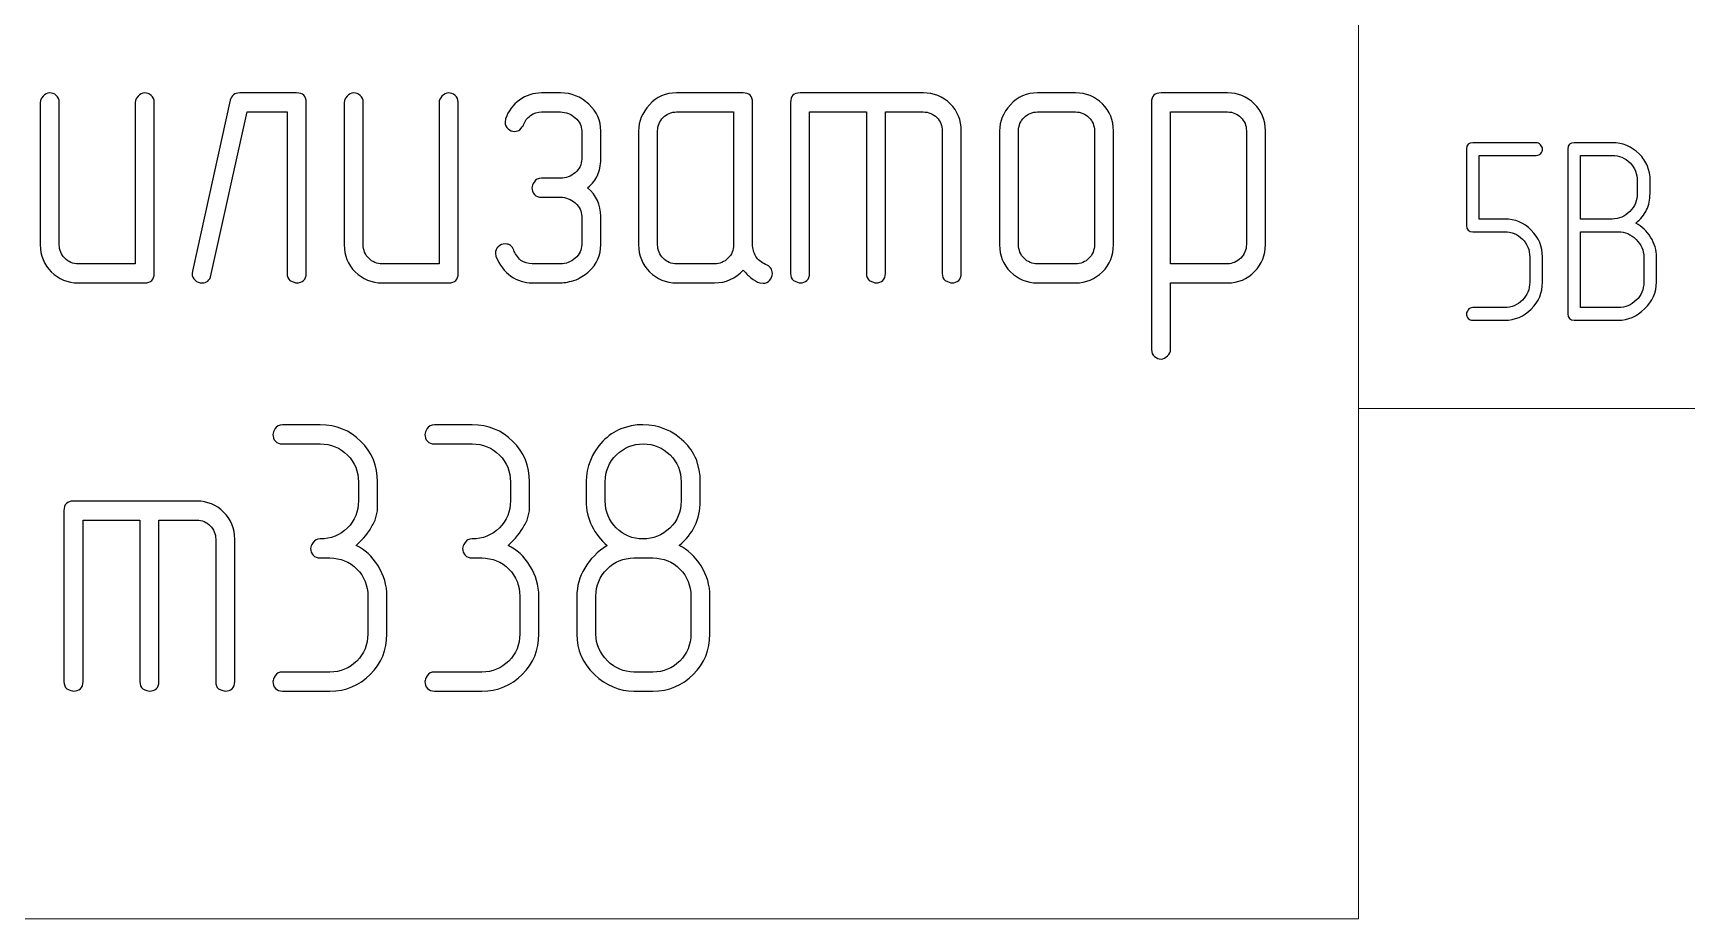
# Model space of a CAD drawing. Header units: millimetres. Extents: x -200 to 200, y -144 to 143.
# Drawn here: x -78.21 to -42.22, y -34.12 to -14.85 of the extents above; entities that cross this region are included whole.
import ezdxf

# ---------------------------------------------------------------- set-up
doc = ezdxf.new("R2010")
doc.units = ezdxf.units.MM
doc.header["$MEASUREMENT"] = 0
doc.layers.add('BLACK', color=7, linetype='Continuous')

msp = doc.modelspace()

# ---------------------------------------------------------------- linework, layer by layer
at = {"layer": 'BLACK', "color": 250, "lineweight": 20}
msp.add_lwpolyline([(-94.5513, -34.1185), (-49.3643, -34.1185), (-49.3643, -11.9203), (-94.5513, -11.9203), (-94.5513, -34.1185)], close=True, dxfattribs=at)
msp.add_open_spline([(-39.771, 92.8986), (-39.771, 92.8986), (-109.3226, 92.8986), (-109.3226, 92.8986), (-109.3226, 92.8986), (-109.3226, -92.0979), (-109.3226, -92.0979), (-109.3226, -92.0979), (-40.0365, -92.0979), (-40.0365, -92.0979)], degree=3, knots=[0, 0, 0, 0, 0.3333333, 0.3333333, 0.3333333, 0.6666667, 0.6666667, 0.6666667, 1, 1, 1, 1], dxfattribs=at)
at = {"layer": 'BLACK', "color": 250}
for points, knots in [([(-75.5775, -20.0773), (-75.5775, -20.2142), (-75.6466, -20.2833), (-75.7849, -20.2833), (-75.7849, -20.2833), (-77.2313, -20.2833), (-77.2313, -20.2833), (-77.4627, -20.2833), (-77.6589, -20.2029), (-77.8183, -20.0434), (-77.9778, -19.884), (-78.0582, -19.6878), (-78.0582, -19.4564), (-78.0582, -19.4564), (-78.0582, -16.3576), (-78.0582, -16.3576), (-78.0582, -16.3138), (-78.0371, -16.2687), (-77.9961, -16.2221), (-77.9538, -16.1755), (-77.9058, -16.1516), (-77.8508, -16.1516), (-77.8014, -16.1516), (-77.7534, -16.1699), (-77.7097, -16.2052), (-77.6659, -16.2405), (-77.6434, -16.2927), (-77.6434, -16.3576), (-77.6434, -16.3576), (-77.6434, -19.455), (-77.6434, -19.455), (-77.6434, -19.5707), (-77.6039, -19.6695), (-77.5234, -19.7485), (-77.4444, -19.8289), (-77.3456, -19.8684), (-77.2299, -19.8684), (-77.2299, -19.8684), (-75.9924, -19.8684), (-75.9924, -19.8684), (-75.9924, -19.8684), (-75.9924, -16.3576), (-75.9924, -16.3576), (-75.9924, -16.3138), (-75.9712, -16.2687), (-75.9303, -16.2221), (-75.8879, -16.1755), (-75.84, -16.1516), (-75.7849, -16.1516), (-75.7355, -16.1516), (-75.6876, -16.1699), (-75.6438, -16.2052), (-75.6001, -16.2405), (-75.5775, -16.2927), (-75.5775, -16.3576), (-75.5775, -16.3576), (-75.5775, -20.0773), (-75.5775, -20.0773)], [0, 0, 0, 0, 0.0526316, 0.0526316, 0.0526316, 0.1052632, 0.1052632, 0.1052632, 0.1578947, 0.1578947, 0.1578947, 0.2105263, 0.2105263, 0.2105263, 0.2631579, 0.2631579, 0.2631579, 0.3157895, 0.3157895, 0.3157895, 0.3684211, 0.3684211, 0.3684211, 0.4210526, 0.4210526, 0.4210526, 0.4736842, 0.4736842, 0.4736842, 0.5263158, 0.5263158, 0.5263158, 0.5789474, 0.5789474, 0.5789474, 0.6315789, 0.6315789, 0.6315789, 0.6842105, 0.6842105, 0.6842105, 0.7368421, 0.7368421, 0.7368421, 0.7894737, 0.7894737, 0.7894737, 0.8421053, 0.8421053, 0.8421053, 0.8947368, 0.8947368, 0.8947368, 0.9473684, 0.9473684, 0.9473684, 1, 1, 1, 1]), ([(-72.2698, -20.0773), (-72.2698, -20.1422), (-72.2895, -20.1958), (-72.3276, -20.2339), (-72.3672, -20.2664), (-72.4165, -20.2833), (-72.4772, -20.2833), (-72.5026, -20.2833), (-72.5506, -20.2664), (-72.6226, -20.2339), (-72.6635, -20.2), (-72.6847, -20.1478), (-72.6847, -20.0773), (-72.6847, -20.0773), (-72.6847, -16.5664), (-72.6847, -16.5664), (-72.6847, -16.5664), (-73.5525, -16.5664), (-73.5525, -16.5664), (-73.5525, -16.5664), (-74.3427, -20.1224), (-74.3427, -20.1224), (-74.3681, -20.2297), (-74.4316, -20.2833), (-74.5375, -20.2833), (-74.5953, -20.2833), (-74.6447, -20.265), (-74.6884, -20.2269), (-74.7308, -20.1902), (-74.7519, -20.1408), (-74.7519, -20.0815), (-74.7519, -20.0815), (-74.7477, -20.0307), (-74.7477, -20.0307), (-74.7477, -20.0307), (-73.9208, -16.3124), (-73.9208, -16.3124), (-73.8954, -16.2052), (-73.8277, -16.1516), (-73.7176, -16.1516), (-73.7176, -16.1516), (-72.4772, -16.1516), (-72.4772, -16.1516), (-72.3389, -16.1516), (-72.2698, -16.2207), (-72.2698, -16.3576), (-72.2698, -16.3576), (-72.2698, -20.0773), (-72.2698, -20.0773)], [0, 0, 0, 0, 0.0625, 0.0625, 0.0625, 0.125, 0.125, 0.125, 0.1875, 0.1875, 0.1875, 0.25, 0.25, 0.25, 0.3125, 0.3125, 0.3125, 0.375, 0.375, 0.375, 0.4375, 0.4375, 0.4375, 0.5, 0.5, 0.5, 0.5625, 0.5625, 0.5625, 0.625, 0.625, 0.625, 0.6875, 0.6875, 0.6875, 0.75, 0.75, 0.75, 0.8125, 0.8125, 0.8125, 0.875, 0.875, 0.875, 0.9375, 0.9375, 0.9375, 1, 1, 1, 1]), ([(-68.9621, -20.0773), (-68.9621, -20.2142), (-69.0312, -20.2833), (-69.1695, -20.2833), (-69.1695, -20.2833), (-70.6159, -20.2833), (-70.6159, -20.2833), (-70.8473, -20.2833), (-71.0435, -20.2029), (-71.2029, -20.0434), (-71.3624, -19.884), (-71.4428, -19.6878), (-71.4428, -19.4564), (-71.4428, -19.4564), (-71.4428, -16.3576), (-71.4428, -16.3576), (-71.4428, -16.3138), (-71.4217, -16.2687), (-71.3807, -16.2221), (-71.3384, -16.1755), (-71.2904, -16.1516), (-71.2354, -16.1516), (-71.186, -16.1516), (-71.138, -16.1699), (-71.0943, -16.2052), (-71.0505, -16.2405), (-71.028, -16.2927), (-71.028, -16.3576), (-71.028, -16.3576), (-71.028, -19.455), (-71.028, -19.455), (-71.028, -19.5707), (-70.9885, -19.6695), (-70.908, -19.7485), (-70.829, -19.8289), (-70.7302, -19.8684), (-70.6145, -19.8684), (-70.6145, -19.8684), (-69.377, -19.8684), (-69.377, -19.8684), (-69.377, -19.8684), (-69.377, -16.3576), (-69.377, -16.3576), (-69.377, -16.3138), (-69.3558, -16.2687), (-69.3149, -16.2221), (-69.2725, -16.1755), (-69.2246, -16.1516), (-69.1695, -16.1516), (-69.1201, -16.1516), (-69.0722, -16.1699), (-69.0284, -16.2052), (-68.9847, -16.2405), (-68.9621, -16.2927), (-68.9621, -16.3576), (-68.9621, -16.3576), (-68.9621, -20.0773), (-68.9621, -20.0773)], [0, 0, 0, 0, 0.0526316, 0.0526316, 0.0526316, 0.1052632, 0.1052632, 0.1052632, 0.1578947, 0.1578947, 0.1578947, 0.2105263, 0.2105263, 0.2105263, 0.2631579, 0.2631579, 0.2631579, 0.3157895, 0.3157895, 0.3157895, 0.3684211, 0.3684211, 0.3684211, 0.4210526, 0.4210526, 0.4210526, 0.4736842, 0.4736842, 0.4736842, 0.5263158, 0.5263158, 0.5263158, 0.5789474, 0.5789474, 0.5789474, 0.6315789, 0.6315789, 0.6315789, 0.6842105, 0.6842105, 0.6842105, 0.7368421, 0.7368421, 0.7368421, 0.7894737, 0.7894737, 0.7894737, 0.8421053, 0.8421053, 0.8421053, 0.8947368, 0.8947368, 0.8947368, 0.9473684, 0.9473684, 0.9473684, 1, 1, 1, 1]), ([(-66.1455, -18.2132), (-65.9535, -18.3783), (-65.8576, -18.5857), (-65.8576, -18.8341), (-65.8576, -18.8341), (-65.8576, -19.455), (-65.8576, -19.455), (-65.8576, -19.6793), (-65.9451, -19.8741), (-66.1186, -20.0392), (-66.1793, -20.0942), (-66.271, -20.1535), (-66.3966, -20.217), (-66.5279, -20.2607), (-66.6408, -20.2833), (-66.7311, -20.2833), (-66.7311, -20.2833), (-67.3534, -20.2833), (-67.3534, -20.2833), (-67.5185, -20.2833), (-67.6723, -20.2339), (-67.812, -20.1365), (-67.9531, -20.0378), (-68.0618, -19.8967), (-68.1394, -19.7104), (-68.1394, -19.7104), (-68.1521, -19.6356), (-68.1521, -19.6356), (-68.1521, -19.5862), (-68.1309, -19.5411), (-68.09, -19.4987), (-68.0491, -19.4578), (-67.9968, -19.4366), (-67.9362, -19.4366), (-67.8459, -19.4366), (-67.7838, -19.4818), (-67.7499, -19.5735), (-67.7259, -19.6427), (-67.6751, -19.716), (-67.5975, -19.7936), (-67.5255, -19.843), (-67.4437, -19.8684), (-67.3534, -19.8684), (-67.3534, -19.8684), (-66.7325, -19.8684), (-66.7325, -19.8684), (-66.6154, -19.8684), (-66.5095, -19.8289), (-66.4136, -19.7485), (-66.319, -19.6624), (-66.2725, -19.565), (-66.2725, -19.455), (-66.2725, -19.455), (-66.2725, -18.8341), (-66.2725, -18.8341), (-66.2725, -18.7268), (-66.319, -18.6309), (-66.4136, -18.5462), (-66.5081, -18.463), (-66.6139, -18.4206), (-66.7339, -18.4206), (-66.7339, -18.4206), (-67.1488, -18.4206), (-67.1488, -18.4206), (-67.2123, -18.4206), (-67.2631, -18.4009), (-67.3026, -18.3628), (-67.3379, -18.3176), (-67.3562, -18.2682), (-67.3562, -18.2132), (-67.3562, -18.1821), (-67.3393, -18.1412), (-67.304, -18.0862), (-67.2701, -18.0326), (-67.2179, -18.0058), (-67.1488, -18.0058), (-67.1488, -18.0058), (-66.7339, -18.0058), (-66.7339, -18.0058), (-66.6168, -18.0058), (-66.5109, -17.9662), (-66.4136, -17.8872), (-66.319, -17.8011), (-66.2725, -17.7038), (-66.2725, -17.5951), (-66.2725, -17.5951), (-66.2725, -16.9771), (-66.2725, -16.9771), (-66.2725, -16.8712), (-66.319, -16.7753), (-66.4136, -16.692), (-66.5067, -16.6088), (-66.6139, -16.5664), (-66.7325, -16.5664), (-66.7325, -16.5664), (-67.1459, -16.5664), (-67.1459, -16.5664), (-67.2292, -16.5664), (-67.3082, -16.5918), (-67.3844, -16.6426), (-67.4606, -16.6934), (-67.5114, -16.7612), (-67.5396, -16.8486), (-67.5481, -16.8684), (-67.5735, -16.9037), (-67.6187, -16.9559), (-67.6187, -16.9559), (-67.6427, -16.9686), (-67.6427, -16.9686), (-67.6427, -16.9686), (-67.7301, -16.9883), (-67.7301, -16.9883), (-67.7852, -16.9883), (-67.8346, -16.97), (-67.8769, -16.9333), (-67.9192, -16.8952), (-67.9418, -16.8486), (-67.9418, -16.7908), (-67.9418, -16.7908), (-67.9291, -16.716), (-67.9291, -16.716), (-67.8713, -16.5453), (-67.7711, -16.4098), (-67.6285, -16.3068), (-67.486, -16.2038), (-67.3252, -16.1516), (-67.1459, -16.1516), (-67.1459, -16.1516), (-66.7311, -16.1516), (-66.7311, -16.1516), (-66.4996, -16.1516), (-66.2964, -16.2334), (-66.1201, -16.3971), (-65.9451, -16.5608), (-65.8576, -16.7541), (-65.8576, -16.9756), (-65.8576, -16.9756), (-65.8576, -17.5951), (-65.8576, -17.5951), (-65.8576, -17.732), (-65.8816, -17.8491), (-65.9296, -17.9451), (-65.9634, -18.0354), (-66.0354, -18.1257), (-66.1455, -18.2132)], [0, 0, 0, 0, 0.0208333, 0.0208333, 0.0208333, 0.0416667, 0.0416667, 0.0416667, 0.0625, 0.0625, 0.0625, 0.0833333, 0.0833333, 0.0833333, 0.1041667, 0.1041667, 0.1041667, 0.125, 0.125, 0.125, 0.1458333, 0.1458333, 0.1458333, 0.1666667, 0.1666667, 0.1666667, 0.1875, 0.1875, 0.1875, 0.2083333, 0.2083333, 0.2083333, 0.2291667, 0.2291667, 0.2291667, 0.25, 0.25, 0.25, 0.2708333, 0.2708333, 0.2708333, 0.2916667, 0.2916667, 0.2916667, 0.3125, 0.3125, 0.3125, 0.3333333, 0.3333333, 0.3333333, 0.3541667, 0.3541667, 0.3541667, 0.375, 0.375, 0.375, 0.3958333, 0.3958333, 0.3958333, 0.4166667, 0.4166667, 0.4166667, 0.4375, 0.4375, 0.4375, 0.4583333, 0.4583333, 0.4583333, 0.4791667, 0.4791667, 0.4791667, 0.5, 0.5, 0.5, 0.5208333, 0.5208333, 0.5208333, 0.5416667, 0.5416667, 0.5416667, 0.5625, 0.5625, 0.5625, 0.5833333, 0.5833333, 0.5833333, 0.6041667, 0.6041667, 0.6041667, 0.625, 0.625, 0.625, 0.6458333, 0.6458333, 0.6458333, 0.6666667, 0.6666667, 0.6666667, 0.6875, 0.6875, 0.6875, 0.7083333, 0.7083333, 0.7083333, 0.7291667, 0.7291667, 0.7291667, 0.75, 0.75, 0.75, 0.7708333, 0.7708333, 0.7708333, 0.7916667, 0.7916667, 0.7916667, 0.8125, 0.8125, 0.8125, 0.8333333, 0.8333333, 0.8333333, 0.8541667, 0.8541667, 0.8541667, 0.875, 0.875, 0.875, 0.8958333, 0.8958333, 0.8958333, 0.9166667, 0.9166667, 0.9166667, 0.9375, 0.9375, 0.9375, 0.9583333, 0.9583333, 0.9583333, 0.9791667, 0.9791667, 0.9791667, 1, 1, 1, 1]), ([(-62.2734, -19.8825), (-62.1746, -19.9164), (-62.1238, -19.9813), (-62.1238, -20.0773), (-62.1238, -20.138), (-62.1436, -20.1888), (-62.1831, -20.2297), (-62.2155, -20.2706), (-62.2621, -20.2918), (-62.3228, -20.2918), (-62.3228, -20.2918), (-62.3976, -20.2833), (-62.3976, -20.2833), (-62.4582, -20.2664), (-62.5246, -20.2283), (-62.5965, -20.1662), (-62.6205, -20.1521), (-62.6755, -20.0984), (-62.7616, -20.0039), (-62.9239, -20.1902), (-63.1313, -20.2833), (-63.3811, -20.2833), (-63.3811, -20.2833), (-64.208, -20.2833), (-64.208, -20.2833), (-64.4394, -20.2833), (-64.6356, -20.2029), (-64.795, -20.0434), (-64.9545, -19.884), (-65.0349, -19.6878), (-65.0349, -19.4564), (-65.0349, -19.4564), (-65.0349, -16.9785), (-65.0349, -16.9785), (-65.0349, -16.771), (-64.9559, -16.5819), (-64.7993, -16.4098), (-64.6426, -16.2376), (-64.4451, -16.1516), (-64.208, -16.1516), (-64.208, -16.1516), (-62.7616, -16.1516), (-62.7616, -16.1516), (-62.6233, -16.1516), (-62.5542, -16.2207), (-62.5542, -16.3576), (-62.5542, -16.3576), (-62.5542, -19.4536), (-62.5542, -19.4536), (-62.5542, -19.5368), (-62.5288, -19.6229), (-62.4794, -19.7132), (-62.4385, -19.7767), (-62.3693, -19.8332), (-62.2734, -19.8825)], [0, 0, 0, 0, 0.0555556, 0.0555556, 0.0555556, 0.1111111, 0.1111111, 0.1111111, 0.1666667, 0.1666667, 0.1666667, 0.2222222, 0.2222222, 0.2222222, 0.2777778, 0.2777778, 0.2777778, 0.3333333, 0.3333333, 0.3333333, 0.3888889, 0.3888889, 0.3888889, 0.4444444, 0.4444444, 0.4444444, 0.5, 0.5, 0.5, 0.5555556, 0.5555556, 0.5555556, 0.6111111, 0.6111111, 0.6111111, 0.6666667, 0.6666667, 0.6666667, 0.7222222, 0.7222222, 0.7222222, 0.7777778, 0.7777778, 0.7777778, 0.8333333, 0.8333333, 0.8333333, 0.8888889, 0.8888889, 0.8888889, 0.9444444, 0.9444444, 0.9444444, 1, 1, 1, 1]), ([(-60.0762, -16.5664), (-60.0762, -16.5664), (-61.3124, -16.5664), (-61.3124, -16.5664), (-61.3124, -16.5664), (-61.3124, -20.0773), (-61.3124, -20.0773), (-61.3124, -20.1422), (-61.3321, -20.1958), (-61.3702, -20.2339), (-61.4097, -20.2664), (-61.4591, -20.2833), (-61.5198, -20.2833), (-61.5452, -20.2833), (-61.5932, -20.2664), (-61.6651, -20.2339), (-61.7061, -20.2), (-61.7272, -20.1478), (-61.7272, -20.0773), (-61.7272, -20.0773), (-61.7272, -16.3576), (-61.7272, -16.3576), (-61.7272, -16.2207), (-61.6581, -16.1516), (-61.5212, -16.1516), (-61.5212, -16.1516), (-58.8359, -16.1516), (-58.8359, -16.1516), (-58.6073, -16.1516), (-58.4125, -16.2306), (-58.2517, -16.3886), (-58.0908, -16.5481), (-58.0104, -16.7442), (-58.0104, -16.9785), (-58.0104, -16.9785), (-58.0104, -20.0773), (-58.0104, -20.0773), (-58.0104, -20.1422), (-58.0301, -20.1958), (-58.0682, -20.2339), (-58.1077, -20.2664), (-58.1571, -20.2833), (-58.2178, -20.2833), (-58.2432, -20.2833), (-58.2912, -20.2664), (-58.3631, -20.2339), (-58.4041, -20.2), (-58.4252, -20.1478), (-58.4252, -20.0773), (-58.4252, -20.0773), (-58.4252, -16.9799), (-58.4252, -16.9799), (-58.4252, -16.8642), (-58.4647, -16.7654), (-58.5452, -16.6864), (-58.6242, -16.6059), (-58.7216, -16.5664), (-58.8373, -16.5664), (-58.8373, -16.5664), (-59.6614, -16.5664), (-59.6614, -16.5664), (-59.6614, -16.5664), (-59.6614, -20.0773), (-59.6614, -20.0773), (-59.6614, -20.1422), (-59.6811, -20.1958), (-59.7192, -20.2339), (-59.7587, -20.2664), (-59.8081, -20.2833), (-59.8688, -20.2833), (-59.8942, -20.2833), (-59.9422, -20.2664), (-60.0141, -20.2339), (-60.0551, -20.2), (-60.0762, -20.1478), (-60.0762, -20.0773), (-60.0762, -20.0773), (-60.0762, -16.5664), (-60.0762, -16.5664)], [0, 0, 0, 0, 0.0384615, 0.0384615, 0.0384615, 0.0769231, 0.0769231, 0.0769231, 0.1153846, 0.1153846, 0.1153846, 0.1538462, 0.1538462, 0.1538462, 0.1923077, 0.1923077, 0.1923077, 0.2307692, 0.2307692, 0.2307692, 0.2692308, 0.2692308, 0.2692308, 0.3076923, 0.3076923, 0.3076923, 0.3461538, 0.3461538, 0.3461538, 0.3846154, 0.3846154, 0.3846154, 0.4230769, 0.4230769, 0.4230769, 0.4615385, 0.4615385, 0.4615385, 0.5, 0.5, 0.5, 0.5384615, 0.5384615, 0.5384615, 0.5769231, 0.5769231, 0.5769231, 0.6153846, 0.6153846, 0.6153846, 0.6538462, 0.6538462, 0.6538462, 0.6923077, 0.6923077, 0.6923077, 0.7307692, 0.7307692, 0.7307692, 0.7692308, 0.7692308, 0.7692308, 0.8076923, 0.8076923, 0.8076923, 0.8461538, 0.8461538, 0.8461538, 0.8846154, 0.8846154, 0.8846154, 0.9230769, 0.9230769, 0.9230769, 0.9615385, 0.9615385, 0.9615385, 1, 1, 1, 1]), ([(-54.6985, -19.4564), (-54.6985, -19.6878), (-54.7789, -19.884), (-54.9384, -20.0434), (-55.0978, -20.2029), (-55.294, -20.2833), (-55.5254, -20.2833), (-55.5254, -20.2833), (-56.3523, -20.2833), (-56.3523, -20.2833), (-56.5837, -20.2833), (-56.7799, -20.2029), (-56.9393, -20.0434), (-57.0988, -19.884), (-57.1792, -19.6878), (-57.1792, -19.4564), (-57.1792, -19.4564), (-57.1792, -16.9785), (-57.1792, -16.9785), (-57.1792, -16.771), (-57.1002, -16.5819), (-56.9436, -16.4098), (-56.7869, -16.2376), (-56.5894, -16.1516), (-56.3523, -16.1516), (-56.3523, -16.1516), (-55.5254, -16.1516), (-55.5254, -16.1516), (-55.2968, -16.1516), (-55.1021, -16.2306), (-54.9398, -16.3886), (-54.7789, -16.5481), (-54.6985, -16.7442), (-54.6985, -16.9785), (-54.6985, -16.9785), (-54.6985, -19.4564), (-54.6985, -19.4564)], [0, 0, 0, 0, 0.0833333, 0.0833333, 0.0833333, 0.1666667, 0.1666667, 0.1666667, 0.25, 0.25, 0.25, 0.3333333, 0.3333333, 0.3333333, 0.4166667, 0.4166667, 0.4166667, 0.5, 0.5, 0.5, 0.5833333, 0.5833333, 0.5833333, 0.6666667, 0.6666667, 0.6666667, 0.75, 0.75, 0.75, 0.8333333, 0.8333333, 0.8333333, 0.9166667, 0.9166667, 0.9166667, 1, 1, 1, 1]), ([(-53.4567, -20.2833), (-53.4567, -20.2833), (-53.4567, -21.7325), (-53.4567, -21.7325), (-53.4567, -21.7833), (-53.4792, -21.8299), (-53.523, -21.8736), (-53.5667, -21.9188), (-53.6147, -21.94), (-53.6641, -21.9414), (-53.7135, -21.94), (-53.7615, -21.923), (-53.8052, -21.8863), (-53.849, -21.8511), (-53.8715, -21.8003), (-53.8715, -21.7339), (-53.8715, -21.7339), (-53.8715, -16.359), (-53.8715, -16.359), (-53.8715, -16.2207), (-53.8024, -16.1516), (-53.6641, -16.1516), (-53.6641, -16.1516), (-52.2135, -16.1516), (-52.2135, -16.1516), (-51.9905, -16.1516), (-51.7972, -16.2306), (-51.6349, -16.3886), (-51.4726, -16.5467), (-51.3908, -16.7414), (-51.3908, -16.9728), (-51.3908, -16.9728), (-51.3908, -19.4536), (-51.3908, -19.4536), (-51.3908, -19.6822), (-51.4698, -19.8769), (-51.6279, -20.0392), (-51.7873, -20.2015), (-51.982, -20.2833), (-52.2135, -20.2833), (-52.2135, -20.2833), (-53.4567, -20.2833), (-53.4567, -20.2833)], [0, 0, 0, 0, 0.0714286, 0.0714286, 0.0714286, 0.1428571, 0.1428571, 0.1428571, 0.2142857, 0.2142857, 0.2142857, 0.2857143, 0.2857143, 0.2857143, 0.3571429, 0.3571429, 0.3571429, 0.4285714, 0.4285714, 0.4285714, 0.5, 0.5, 0.5, 0.5714286, 0.5714286, 0.5714286, 0.6428571, 0.6428571, 0.6428571, 0.7142857, 0.7142857, 0.7142857, 0.7857143, 0.7857143, 0.7857143, 0.8571429, 0.8571429, 0.8571429, 0.9285714, 0.9285714, 0.9285714, 1, 1, 1, 1]), ([(-62.9691, -19.455), (-62.9691, -19.455), (-62.9691, -16.5664), (-62.9691, -16.5664), (-62.9691, -16.5664), (-64.2066, -16.5664), (-64.2066, -16.5664), (-64.3223, -16.5664), (-64.4211, -16.6059), (-64.5001, -16.6864), (-64.5806, -16.7654), (-64.6201, -16.8642), (-64.6201, -16.9785), (-64.6201, -16.9785), (-64.6201, -19.455), (-64.6201, -19.455), (-64.6201, -19.5707), (-64.5806, -19.6695), (-64.5001, -19.7485), (-64.4211, -19.8289), (-64.3223, -19.8684), (-64.2066, -19.8684), (-64.2066, -19.8684), (-63.3811, -19.8684), (-63.3811, -19.8684), (-63.2668, -19.8684), (-63.168, -19.8289), (-63.089, -19.7485), (-63.0086, -19.6695), (-62.9691, -19.5707), (-62.9691, -19.455)], [0, 0, 0, 0, 0.1, 0.1, 0.1, 0.2, 0.2, 0.2, 0.3, 0.3, 0.3, 0.4, 0.4, 0.4, 0.5, 0.5, 0.5, 0.6, 0.6, 0.6, 0.7, 0.7, 0.7, 0.8, 0.8, 0.8, 0.9, 0.9, 0.9, 1, 1, 1, 1]), ([(-55.1134, -19.455), (-55.1134, -19.455), (-55.1134, -16.9785), (-55.1134, -16.9785), (-55.1134, -16.8642), (-55.1529, -16.7654), (-55.2333, -16.6864), (-55.3123, -16.6059), (-55.4111, -16.5664), (-55.5254, -16.5664), (-55.5254, -16.5664), (-56.3509, -16.5664), (-56.3509, -16.5664), (-56.4666, -16.5664), (-56.5654, -16.6059), (-56.6444, -16.6864), (-56.7249, -16.7654), (-56.7644, -16.8642), (-56.7644, -16.9785), (-56.7644, -16.9785), (-56.7644, -19.455), (-56.7644, -19.455), (-56.7644, -19.5707), (-56.7249, -19.6695), (-56.6444, -19.7485), (-56.5654, -19.8289), (-56.4666, -19.8684), (-56.3509, -19.8684), (-56.3509, -19.8684), (-55.5254, -19.8684), (-55.5254, -19.8684), (-55.4111, -19.8684), (-55.3123, -19.8289), (-55.2333, -19.7485), (-55.1529, -19.6695), (-55.1134, -19.5707), (-55.1134, -19.455)], [0, 0, 0, 0, 0.0833333, 0.0833333, 0.0833333, 0.1666667, 0.1666667, 0.1666667, 0.25, 0.25, 0.25, 0.3333333, 0.3333333, 0.3333333, 0.4166667, 0.4166667, 0.4166667, 0.5, 0.5, 0.5, 0.5833333, 0.5833333, 0.5833333, 0.6666667, 0.6666667, 0.6666667, 0.75, 0.75, 0.75, 0.8333333, 0.8333333, 0.8333333, 0.9166667, 0.9166667, 0.9166667, 1, 1, 1, 1]), ([(-53.4567, -19.8684), (-53.4567, -19.8684), (-52.2149, -19.8684), (-52.2149, -19.8684), (-52.1076, -19.8684), (-52.0117, -19.8275), (-51.9298, -19.7443), (-51.8466, -19.6624), (-51.8057, -19.565), (-51.8057, -19.4522), (-51.8057, -19.4522), (-51.8057, -16.9742), (-51.8057, -16.9742), (-51.8057, -16.8613), (-51.8452, -16.7654), (-51.9256, -16.6864), (-52.0046, -16.6059), (-52.102, -16.5664), (-52.2149, -16.5664), (-52.2149, -16.5664), (-53.4567, -16.5664), (-53.4567, -16.5664), (-53.4567, -16.5664), (-53.4567, -19.8684), (-53.4567, -19.8684)], [0, 0, 0, 0, 0.125, 0.125, 0.125, 0.25, 0.25, 0.25, 0.375, 0.375, 0.375, 0.5, 0.5, 0.5, 0.625, 0.625, 0.625, 0.75, 0.75, 0.75, 0.875, 0.875, 0.875, 1, 1, 1, 1]), ([(-45.3613, -20.2693), (-45.3613, -20.496), (-45.4422, -20.6898), (-45.604, -20.8526), (-45.7658, -21.0153), (-45.9596, -21.0962), (-46.1854, -21.0962), (-46.1854, -21.0962), (-46.8768, -21.0962), (-46.8768, -21.0962), (-46.9192, -21.0962), (-46.954, -21.083), (-46.9794, -21.0576), (-47.0029, -21.0275), (-47.0151, -20.9946), (-47.0151, -20.9579), (-47.0151, -20.9372), (-47.0038, -20.9099), (-46.9803, -20.8732), (-46.9577, -20.8375), (-46.9229, -20.8196), (-46.8778, -20.8196), (-46.8778, -20.8196), (-46.1863, -20.8196), (-46.1863, -20.8196), (-46.0339, -20.8196), (-45.9041, -20.766), (-45.7978, -20.6597), (-45.6915, -20.5534), (-45.6379, -20.4236), (-45.6379, -20.2693), (-45.6379, -20.2693), (-45.6379, -19.719), (-45.6379, -19.719), (-45.6379, -19.5666), (-45.6915, -19.4377), (-45.7978, -19.3314), (-45.9041, -19.2251), (-46.0339, -19.1715), (-46.1863, -19.1715), (-46.1863, -19.1715), (-46.8778, -19.1715), (-46.8778, -19.1715), (-46.969, -19.1715), (-47.0151, -19.1254), (-47.0151, -19.0332), (-47.0151, -19.0332), (-47.0151, -17.3737), (-47.0151, -17.3737), (-47.0151, -17.2815), (-46.969, -17.2354), (-46.8768, -17.2354), (-46.8768, -17.2354), (-45.4996, -17.2354), (-45.4996, -17.2354), (-45.4657, -17.2354), (-45.4347, -17.2505), (-45.4055, -17.2796), (-45.3764, -17.3088), (-45.3613, -17.3408), (-45.3613, -17.3737), (-45.3613, -17.4066), (-45.3735, -17.4386), (-45.3971, -17.4678), (-45.4206, -17.497), (-45.4554, -17.512), (-45.4987, -17.512), (-45.4987, -17.512), (-46.7385, -17.512), (-46.7385, -17.512), (-46.7385, -17.512), (-46.7385, -18.8949), (-46.7385, -18.8949), (-46.7385, -18.8949), (-46.1845, -18.8949), (-46.1845, -18.8949), (-45.9587, -18.8949), (-45.7649, -18.9758), (-45.604, -19.1376), (-45.4422, -19.2994), (-45.3613, -19.4922), (-45.3613, -19.719), (-45.3613, -19.719), (-45.3613, -20.2693), (-45.3613, -20.2693)], [0, 0, 0, 0, 0.0357143, 0.0357143, 0.0357143, 0.0714286, 0.0714286, 0.0714286, 0.1071429, 0.1071429, 0.1071429, 0.1428571, 0.1428571, 0.1428571, 0.1785714, 0.1785714, 0.1785714, 0.2142857, 0.2142857, 0.2142857, 0.25, 0.25, 0.25, 0.2857143, 0.2857143, 0.2857143, 0.3214286, 0.3214286, 0.3214286, 0.3571429, 0.3571429, 0.3571429, 0.3928571, 0.3928571, 0.3928571, 0.4285714, 0.4285714, 0.4285714, 0.4642857, 0.4642857, 0.4642857, 0.5, 0.5, 0.5, 0.5357143, 0.5357143, 0.5357143, 0.5714286, 0.5714286, 0.5714286, 0.6071429, 0.6071429, 0.6071429, 0.6428571, 0.6428571, 0.6428571, 0.6785714, 0.6785714, 0.6785714, 0.7142857, 0.7142857, 0.7142857, 0.75, 0.75, 0.75, 0.7857143, 0.7857143, 0.7857143, 0.8214286, 0.8214286, 0.8214286, 0.8571429, 0.8571429, 0.8571429, 0.8928571, 0.8928571, 0.8928571, 0.9285714, 0.9285714, 0.9285714, 0.9642857, 0.9642857, 0.9642857, 1, 1, 1, 1]), ([(-44.6727, -21.0962), (-44.7639, -21.0962), (-44.81, -21.0501), (-44.81, -20.9579), (-44.81, -20.9579), (-44.81, -17.3737), (-44.81, -17.3737), (-44.81, -17.2815), (-44.7639, -17.2354), (-44.6717, -17.2354), (-44.6717, -17.2354), (-43.8439, -17.2354), (-43.8439, -17.2354), (-43.6172, -17.2354), (-43.4224, -17.3163), (-43.2578, -17.4781), (-43.1769, -17.5553), (-43.1167, -17.6437), (-43.0763, -17.7434), (-43.0763, -17.7434), (-43.0349, -17.8902), (-43.0349, -17.8902), (-43.0349, -17.8902), (-43.0207, -17.9786), (-43.0207, -17.9786), (-43.0207, -17.9786), (-43.0207, -18.0642), (-43.0207, -18.0642), (-43.0207, -18.0642), (-43.0207, -18.3399), (-43.0207, -18.3399), (-43.0207, -18.4744), (-43.0452, -18.5929), (-43.0951, -18.6964), (-43.1449, -18.7989), (-43.223, -18.8958), (-43.3293, -18.9861), (-43.1985, -19.052), (-43.0913, -19.1545), (-43.0066, -19.2919), (-42.922, -19.4292), (-42.8796, -19.5722), (-42.8796, -19.719), (-42.8796, -19.719), (-42.8796, -20.2702), (-42.8796, -20.2702), (-42.8796, -20.4904), (-42.9652, -20.6832), (-43.1374, -20.8478), (-43.3086, -21.0134), (-43.4996, -21.0962), (-43.7084, -21.0962), (-43.7084, -21.0962), (-44.6727, -21.0962), (-44.6727, -21.0962)], [0, 0, 0, 0, 0.0555556, 0.0555556, 0.0555556, 0.1111111, 0.1111111, 0.1111111, 0.1666667, 0.1666667, 0.1666667, 0.2222222, 0.2222222, 0.2222222, 0.2777778, 0.2777778, 0.2777778, 0.3333333, 0.3333333, 0.3333333, 0.3888889, 0.3888889, 0.3888889, 0.4444444, 0.4444444, 0.4444444, 0.5, 0.5, 0.5, 0.5555556, 0.5555556, 0.5555556, 0.6111111, 0.6111111, 0.6111111, 0.6666667, 0.6666667, 0.6666667, 0.7222222, 0.7222222, 0.7222222, 0.7777778, 0.7777778, 0.7777778, 0.8333333, 0.8333333, 0.8333333, 0.8888889, 0.8888889, 0.8888889, 0.9444444, 0.9444444, 0.9444444, 1, 1, 1, 1]), ([(-44.5334, -18.8949), (-44.5334, -18.8949), (-43.8467, -18.8949), (-43.8467, -18.8949), (-43.6962, -18.8949), (-43.5673, -18.8403), (-43.4591, -18.7321), (-43.3509, -18.623), (-43.2973, -18.4932), (-43.2973, -18.3399), (-43.2973, -18.3399), (-43.2973, -18.0642), (-43.2973, -18.0642), (-43.2973, -17.9109), (-43.35, -17.7811), (-43.4554, -17.6738), (-43.5607, -17.5656), (-43.6915, -17.512), (-43.8467, -17.512), (-43.8467, -17.512), (-44.5334, -17.512), (-44.5334, -17.512), (-44.5334, -17.512), (-44.5334, -18.8949), (-44.5334, -18.8949)], [0, 0, 0, 0, 0.125, 0.125, 0.125, 0.25, 0.25, 0.25, 0.375, 0.375, 0.375, 0.5, 0.5, 0.5, 0.625, 0.625, 0.625, 0.75, 0.75, 0.75, 0.875, 0.875, 0.875, 1, 1, 1, 1]), ([(-44.5334, -20.8196), (-44.5334, -20.8196), (-43.7084, -20.8196), (-43.7084, -20.8196), (-43.5607, -20.8196), (-43.4309, -20.7669), (-43.3208, -20.6625), (-43.2108, -20.5581), (-43.1562, -20.4273), (-43.1562, -20.2693), (-43.1562, -20.2693), (-43.1562, -19.719), (-43.1562, -19.719), (-43.1562, -19.576), (-43.2117, -19.449), (-43.3237, -19.338), (-43.4356, -19.227), (-43.5636, -19.1715), (-43.7084, -19.1715), (-43.7084, -19.1715), (-44.5334, -19.1715), (-44.5334, -19.1715), (-44.5334, -19.1715), (-44.5334, -20.8196), (-44.5334, -20.8196)], [0, 0, 0, 0, 0.125, 0.125, 0.125, 0.25, 0.25, 0.25, 0.375, 0.375, 0.375, 0.5, 0.5, 0.5, 0.625, 0.625, 0.625, 0.75, 0.75, 0.75, 0.875, 0.875, 0.875, 1, 1, 1, 1]), ([(-71.1819, -25.9941), (-70.9942, -26.0844), (-70.8347, -26.2326), (-70.7063, -26.4386), (-70.5779, -26.6447), (-70.513, -26.8634), (-70.513, -27.0948), (-70.513, -27.0948), (-70.513, -27.9217), (-70.513, -27.9217), (-70.513, -28.2674), (-70.6329, -28.5595), (-70.8742, -28.8008), (-71.1155, -29.0421), (-71.409, -29.1635), (-71.7534, -29.1635), (-71.7534, -29.1635), (-72.7863, -29.1635), (-72.7863, -29.1635), (-72.8498, -29.1635), (-72.902, -29.1437), (-72.9401, -29.1056), (-72.9754, -29.0605), (-72.9937, -29.0111), (-72.9937, -28.9561), (-72.9937, -28.925), (-72.9768, -28.8841), (-72.9415, -28.8291), (-72.9077, -28.7754), (-72.8554, -28.7486), (-72.7877, -28.7486), (-72.7877, -28.7486), (-71.7548, -28.7486), (-71.7548, -28.7486), (-71.5233, -28.7486), (-71.3272, -28.6682), (-71.1677, -28.5087), (-71.0083, -28.3493), (-70.9279, -28.1531), (-70.9279, -27.9217), (-70.9279, -27.9217), (-70.9279, -27.0948), (-70.9279, -27.0948), (-70.9279, -26.8662), (-71.0069, -26.6715), (-71.1663, -26.5092), (-71.3258, -26.3483), (-71.5219, -26.2679), (-71.7576, -26.2679), (-71.7576, -26.2679), (-71.965, -26.2679), (-71.965, -26.2679), (-72.0285, -26.2679), (-72.0793, -26.2481), (-72.1188, -26.21), (-72.1541, -26.1649), (-72.1725, -26.1155), (-72.1725, -26.0605), (-72.1725, -26.0294), (-72.1555, -25.9885), (-72.1203, -25.9335), (-72.0864, -25.8798), (-72.0342, -25.853), (-71.965, -25.853), (-71.7322, -25.853), (-71.5346, -25.7726), (-71.3724, -25.6131), (-71.2115, -25.4537), (-71.1311, -25.2575), (-71.1311, -25.0261), (-71.1311, -25.0261), (-71.1311, -24.6141), (-71.1311, -24.6141), (-71.1311, -24.3855), (-71.2115, -24.1893), (-71.3709, -24.0284), (-71.5304, -23.8676), (-71.7294, -23.7871), (-71.965, -23.7871), (-71.965, -23.7871), (-72.7877, -23.7871), (-72.7877, -23.7871), (-72.8512, -23.7871), (-72.902, -23.7674), (-72.9401, -23.7293), (-72.9754, -23.6841), (-72.9937, -23.6347), (-72.9937, -23.5797), (-72.9937, -23.5487), (-72.9768, -23.5077), (-72.9429, -23.4527), (-72.9077, -23.3991), (-72.8569, -23.3723), (-72.7877, -23.3723), (-72.7877, -23.3723), (-71.965, -23.3723), (-71.965, -23.3723), (-71.6151, -23.3723), (-71.3201, -23.4922), (-71.0788, -23.7321), (-70.8375, -23.972), (-70.7162, -24.2655), (-70.7162, -24.6126), (-70.7162, -24.6126), (-70.7162, -25.0261), (-70.7162, -25.0261), (-70.7162, -25.0261), (-70.7162, -25.163), (-70.7162, -25.163), (-70.7162, -25.163), (-70.7162, -25.2448), (-70.7162, -25.2448), (-70.7162, -25.2448), (-70.7416, -25.3281), (-70.7416, -25.3281), (-70.7501, -25.4029), (-70.7797, -25.4819), (-70.8319, -25.5637), (-70.9053, -25.7105), (-71.0224, -25.853), (-71.1819, -25.9941)], [0, 0, 0, 0, 0.025, 0.025, 0.025, 0.05, 0.05, 0.05, 0.075, 0.075, 0.075, 0.1, 0.1, 0.1, 0.125, 0.125, 0.125, 0.15, 0.15, 0.15, 0.175, 0.175, 0.175, 0.2, 0.2, 0.2, 0.225, 0.225, 0.225, 0.25, 0.25, 0.25, 0.275, 0.275, 0.275, 0.3, 0.3, 0.3, 0.325, 0.325, 0.325, 0.35, 0.35, 0.35, 0.375, 0.375, 0.375, 0.4, 0.4, 0.4, 0.425, 0.425, 0.425, 0.45, 0.45, 0.45, 0.475, 0.475, 0.475, 0.5, 0.5, 0.5, 0.525, 0.525, 0.525, 0.55, 0.55, 0.55, 0.575, 0.575, 0.575, 0.6, 0.6, 0.6, 0.625, 0.625, 0.625, 0.65, 0.65, 0.65, 0.675, 0.675, 0.675, 0.7, 0.7, 0.7, 0.725, 0.725, 0.725, 0.75, 0.75, 0.75, 0.775, 0.775, 0.775, 0.8, 0.8, 0.8, 0.825, 0.825, 0.825, 0.85, 0.85, 0.85, 0.875, 0.875, 0.875, 0.9, 0.9, 0.9, 0.925, 0.925, 0.925, 0.95, 0.95, 0.95, 0.975, 0.975, 0.975, 1, 1, 1, 1]), ([(-67.8742, -25.9941), (-67.6865, -26.0844), (-67.527, -26.2326), (-67.3986, -26.4386), (-67.2702, -26.6447), (-67.2053, -26.8634), (-67.2053, -27.0948), (-67.2053, -27.0948), (-67.2053, -27.9217), (-67.2053, -27.9217), (-67.2053, -28.2674), (-67.3252, -28.5595), (-67.5665, -28.8008), (-67.8078, -29.0421), (-68.1013, -29.1635), (-68.4457, -29.1635), (-68.4457, -29.1635), (-69.4786, -29.1635), (-69.4786, -29.1635), (-69.5421, -29.1635), (-69.5943, -29.1437), (-69.6324, -29.1056), (-69.6677, -29.0605), (-69.686, -29.0111), (-69.686, -28.9561), (-69.686, -28.925), (-69.6691, -28.8841), (-69.6338, -28.8291), (-69.6, -28.7754), (-69.5477, -28.7486), (-69.48, -28.7486), (-69.48, -28.7486), (-68.4471, -28.7486), (-68.4471, -28.7486), (-68.2156, -28.7486), (-68.0195, -28.6682), (-67.86, -28.5087), (-67.7006, -28.3493), (-67.6202, -28.1531), (-67.6202, -27.9217), (-67.6202, -27.9217), (-67.6202, -27.0948), (-67.6202, -27.0948), (-67.6202, -26.8662), (-67.6992, -26.6715), (-67.8586, -26.5092), (-68.0181, -26.3483), (-68.2142, -26.2679), (-68.4499, -26.2679), (-68.4499, -26.2679), (-68.6573, -26.2679), (-68.6573, -26.2679), (-68.7208, -26.2679), (-68.7716, -26.2481), (-68.8111, -26.21), (-68.8464, -26.1649), (-68.8648, -26.1155), (-68.8648, -26.0605), (-68.8648, -26.0294), (-68.8478, -25.9885), (-68.8126, -25.9335), (-68.7787, -25.8798), (-68.7265, -25.853), (-68.6573, -25.853), (-68.4245, -25.853), (-68.2269, -25.7726), (-68.0647, -25.6131), (-67.9038, -25.4537), (-67.8234, -25.2575), (-67.8234, -25.0261), (-67.8234, -25.0261), (-67.8234, -24.6141), (-67.8234, -24.6141), (-67.8234, -24.3855), (-67.9038, -24.1893), (-68.0632, -24.0284), (-68.2227, -23.8676), (-68.4217, -23.7871), (-68.6573, -23.7871), (-68.6573, -23.7871), (-69.48, -23.7871), (-69.48, -23.7871), (-69.5435, -23.7871), (-69.5943, -23.7674), (-69.6324, -23.7293), (-69.6677, -23.6841), (-69.686, -23.6347), (-69.686, -23.5797), (-69.686, -23.5487), (-69.6691, -23.5077), (-69.6352, -23.4527), (-69.6, -23.3991), (-69.5492, -23.3723), (-69.48, -23.3723), (-69.48, -23.3723), (-68.6573, -23.3723), (-68.6573, -23.3723), (-68.3074, -23.3723), (-68.0124, -23.4922), (-67.7711, -23.7321), (-67.5298, -23.972), (-67.4085, -24.2655), (-67.4085, -24.6126), (-67.4085, -24.6126), (-67.4085, -25.0261), (-67.4085, -25.0261), (-67.4085, -25.0261), (-67.4085, -25.163), (-67.4085, -25.163), (-67.4085, -25.163), (-67.4085, -25.2448), (-67.4085, -25.2448), (-67.4085, -25.2448), (-67.4339, -25.3281), (-67.4339, -25.3281), (-67.4424, -25.4029), (-67.472, -25.4819), (-67.5242, -25.5637), (-67.5976, -25.7105), (-67.7147, -25.853), (-67.8742, -25.9941)], [0, 0, 0, 0, 0.025, 0.025, 0.025, 0.05, 0.05, 0.05, 0.075, 0.075, 0.075, 0.1, 0.1, 0.1, 0.125, 0.125, 0.125, 0.15, 0.15, 0.15, 0.175, 0.175, 0.175, 0.2, 0.2, 0.2, 0.225, 0.225, 0.225, 0.25, 0.25, 0.25, 0.275, 0.275, 0.275, 0.3, 0.3, 0.3, 0.325, 0.325, 0.325, 0.35, 0.35, 0.35, 0.375, 0.375, 0.375, 0.4, 0.4, 0.4, 0.425, 0.425, 0.425, 0.45, 0.45, 0.45, 0.475, 0.475, 0.475, 0.5, 0.5, 0.5, 0.525, 0.525, 0.525, 0.55, 0.55, 0.55, 0.575, 0.575, 0.575, 0.6, 0.6, 0.6, 0.625, 0.625, 0.625, 0.65, 0.65, 0.65, 0.675, 0.675, 0.675, 0.7, 0.7, 0.7, 0.725, 0.725, 0.725, 0.75, 0.75, 0.75, 0.775, 0.775, 0.775, 0.8, 0.8, 0.8, 0.825, 0.825, 0.825, 0.85, 0.85, 0.85, 0.875, 0.875, 0.875, 0.9, 0.9, 0.9, 0.925, 0.925, 0.925, 0.95, 0.95, 0.95, 0.975, 0.975, 0.975, 1, 1, 1, 1]), ([(-63.4827, -27.9231), (-63.4827, -28.2674), (-63.6027, -28.5595), (-63.844, -28.8008), (-64.0853, -29.0421), (-64.3788, -29.1635), (-64.7231, -29.1635), (-64.7231, -29.1635), (-65.138, -29.1635), (-65.138, -29.1635), (-65.4541, -29.1635), (-65.7405, -29.0436), (-65.9959, -28.8037), (-66.2513, -28.5638), (-66.3783, -28.2703), (-66.3783, -27.9217), (-66.3783, -27.9217), (-66.3783, -27.0948), (-66.3783, -27.0948), (-66.3783, -26.8817), (-66.3205, -26.6799), (-66.2062, -26.4866), (-66.0905, -26.2933), (-65.9282, -26.1296), (-65.7179, -25.9941), (-65.8576, -25.8784), (-65.9691, -25.7373), (-66.051, -25.5708), (-66.1342, -25.4043), (-66.1751, -25.2237), (-66.1751, -25.0275), (-66.1751, -25.0275), (-66.1751, -24.6042), (-66.1751, -24.6042), (-66.1751, -24.2867), (-66.0552, -23.9946), (-65.8153, -23.7293), (-65.6939, -23.6079), (-65.5613, -23.5162), (-65.4188, -23.4555), (-65.4188, -23.4555), (-65.1986, -23.3934), (-65.1986, -23.3934), (-65.1986, -23.3934), (-65.0674, -23.3723), (-65.0674, -23.3723), (-65.0674, -23.3723), (-64.939, -23.3723), (-64.939, -23.3723), (-64.5975, -23.3723), (-64.3026, -23.4922), (-64.0528, -23.7321), (-63.93, -23.8478), (-63.8383, -23.9805), (-63.7776, -24.1286), (-63.7776, -24.1286), (-63.7156, -24.3488), (-63.7156, -24.3488), (-63.7156, -24.3488), (-63.6944, -24.4814), (-63.6944, -24.4814), (-63.6944, -24.4814), (-63.6944, -24.6084), (-63.6944, -24.6084), (-63.6944, -24.6084), (-63.6944, -25.0318), (-63.6944, -25.0318), (-63.6944, -25.2321), (-63.7325, -25.4113), (-63.8073, -25.5666), (-63.8835, -25.7232), (-63.9978, -25.8657), (-64.1516, -25.9941), (-63.9639, -26.0859), (-63.8045, -26.234), (-63.676, -26.44), (-63.5476, -26.6447), (-63.4827, -26.8634), (-63.4827, -27.0948), (-63.4827, -27.0948), (-63.4827, -27.9231), (-63.4827, -27.9231)], [0, 0, 0, 0, 0.037037, 0.037037, 0.037037, 0.0740741, 0.0740741, 0.0740741, 0.1111111, 0.1111111, 0.1111111, 0.1481481, 0.1481481, 0.1481481, 0.1851852, 0.1851852, 0.1851852, 0.2222222, 0.2222222, 0.2222222, 0.2592593, 0.2592593, 0.2592593, 0.2962963, 0.2962963, 0.2962963, 0.3333333, 0.3333333, 0.3333333, 0.3703704, 0.3703704, 0.3703704, 0.4074074, 0.4074074, 0.4074074, 0.4444444, 0.4444444, 0.4444444, 0.4814815, 0.4814815, 0.4814815, 0.5185185, 0.5185185, 0.5185185, 0.5555556, 0.5555556, 0.5555556, 0.5925926, 0.5925926, 0.5925926, 0.6296296, 0.6296296, 0.6296296, 0.6666667, 0.6666667, 0.6666667, 0.7037037, 0.7037037, 0.7037037, 0.7407407, 0.7407407, 0.7407407, 0.7777778, 0.7777778, 0.7777778, 0.8148148, 0.8148148, 0.8148148, 0.8518519, 0.8518519, 0.8518519, 0.8888889, 0.8888889, 0.8888889, 0.9259259, 0.9259259, 0.9259259, 0.962963, 0.962963, 0.962963, 1, 1, 1, 1]), ([(-64.1093, -25.0303), (-64.1093, -25.0303), (-64.1093, -24.6098), (-64.1093, -24.6098), (-64.1093, -24.3812), (-64.1897, -24.1865), (-64.3491, -24.027), (-64.5086, -23.8676), (-64.7019, -23.7871), (-64.9305, -23.7871), (-65.1591, -23.7871), (-65.3539, -23.8662), (-65.5161, -24.0242), (-65.6784, -24.1837), (-65.7603, -24.3784), (-65.7603, -24.6098), (-65.7603, -24.6098), (-65.7603, -25.0303), (-65.7603, -25.0303), (-65.7603, -25.2589), (-65.6798, -25.4537), (-65.5204, -25.6131), (-65.3609, -25.7726), (-65.1676, -25.853), (-64.939, -25.853), (-64.716, -25.853), (-64.5213, -25.774), (-64.3562, -25.6174), (-64.1911, -25.4607), (-64.1093, -25.2646), (-64.1093, -25.0303)], [0, 0, 0, 0, 0.1, 0.1, 0.1, 0.2, 0.2, 0.2, 0.3, 0.3, 0.3, 0.4, 0.4, 0.4, 0.5, 0.5, 0.5, 0.6, 0.6, 0.6, 0.7, 0.7, 0.7, 0.8, 0.8, 0.8, 0.9, 0.9, 0.9, 1, 1, 1, 1]), ([(-75.8907, -25.4466), (-75.8907, -25.4466), (-77.1269, -25.4466), (-77.1269, -25.4466), (-77.1269, -25.4466), (-77.1269, -28.9575), (-77.1269, -28.9575), (-77.1269, -29.0224), (-77.1466, -29.076), (-77.1847, -29.1141), (-77.2242, -29.1466), (-77.2736, -29.1635), (-77.3343, -29.1635), (-77.3597, -29.1635), (-77.4077, -29.1466), (-77.4796, -29.1141), (-77.5206, -29.0802), (-77.5417, -29.028), (-77.5417, -28.9575), (-77.5417, -28.9575), (-77.5417, -25.2378), (-77.5417, -25.2378), (-77.5417, -25.1009), (-77.4726, -25.0318), (-77.3357, -25.0318), (-77.3357, -25.0318), (-74.6504, -25.0318), (-74.6504, -25.0318), (-74.4218, -25.0318), (-74.227, -25.1108), (-74.0662, -25.2688), (-73.9053, -25.4283), (-73.8249, -25.6244), (-73.8249, -25.8587), (-73.8249, -25.8587), (-73.8249, -28.9575), (-73.8249, -28.9575), (-73.8249, -29.0224), (-73.8446, -29.076), (-73.8827, -29.1141), (-73.9222, -29.1466), (-73.9716, -29.1635), (-74.0323, -29.1635), (-74.0577, -29.1635), (-74.1057, -29.1466), (-74.1776, -29.1141), (-74.2186, -29.0802), (-74.2397, -29.028), (-74.2397, -28.9575), (-74.2397, -28.9575), (-74.2397, -25.8601), (-74.2397, -25.8601), (-74.2397, -25.7444), (-74.2792, -25.6456), (-74.3597, -25.5666), (-74.4387, -25.4861), (-74.5361, -25.4466), (-74.6518, -25.4466), (-74.6518, -25.4466), (-75.4759, -25.4466), (-75.4759, -25.4466), (-75.4759, -25.4466), (-75.4759, -28.9575), (-75.4759, -28.9575), (-75.4759, -29.0224), (-75.4956, -29.076), (-75.5337, -29.1141), (-75.5732, -29.1466), (-75.6226, -29.1635), (-75.6833, -29.1635), (-75.7087, -29.1635), (-75.7567, -29.1466), (-75.8286, -29.1141), (-75.8696, -29.0802), (-75.8907, -29.028), (-75.8907, -28.9575), (-75.8907, -28.9575), (-75.8907, -25.4466), (-75.8907, -25.4466)], [0, 0, 0, 0, 0.0384615, 0.0384615, 0.0384615, 0.0769231, 0.0769231, 0.0769231, 0.1153846, 0.1153846, 0.1153846, 0.1538462, 0.1538462, 0.1538462, 0.1923077, 0.1923077, 0.1923077, 0.2307692, 0.2307692, 0.2307692, 0.2692308, 0.2692308, 0.2692308, 0.3076923, 0.3076923, 0.3076923, 0.3461538, 0.3461538, 0.3461538, 0.3846154, 0.3846154, 0.3846154, 0.4230769, 0.4230769, 0.4230769, 0.4615385, 0.4615385, 0.4615385, 0.5, 0.5, 0.5, 0.5384615, 0.5384615, 0.5384615, 0.5769231, 0.5769231, 0.5769231, 0.6153846, 0.6153846, 0.6153846, 0.6538462, 0.6538462, 0.6538462, 0.6923077, 0.6923077, 0.6923077, 0.7307692, 0.7307692, 0.7307692, 0.7692308, 0.7692308, 0.7692308, 0.8076923, 0.8076923, 0.8076923, 0.8461538, 0.8461538, 0.8461538, 0.8846154, 0.8846154, 0.8846154, 0.9230769, 0.9230769, 0.9230769, 0.9615385, 0.9615385, 0.9615385, 1, 1, 1, 1]), ([(-63.8976, -27.9217), (-63.8976, -27.9217), (-63.8976, -27.0948), (-63.8976, -27.0948), (-63.8976, -26.8662), (-63.9766, -26.6715), (-64.1347, -26.5092), (-64.2941, -26.3483), (-64.4903, -26.2679), (-64.7245, -26.2679), (-64.7245, -26.2679), (-65.1365, -26.2679), (-65.1365, -26.2679), (-65.3651, -26.2679), (-65.5613, -26.3483), (-65.7222, -26.5092), (-65.883, -26.6715), (-65.9635, -26.8662), (-65.9635, -27.0948), (-65.9635, -27.0948), (-65.9635, -27.9217), (-65.9635, -27.9217), (-65.9635, -28.1447), (-65.8802, -28.338), (-65.7137, -28.5031), (-65.5472, -28.6668), (-65.3553, -28.7486), (-65.1365, -28.7486), (-65.1365, -28.7486), (-64.7245, -28.7486), (-64.7245, -28.7486), (-64.4931, -28.7486), (-64.2969, -28.6682), (-64.1375, -28.5087), (-63.978, -28.3493), (-63.8976, -28.1531), (-63.8976, -27.9217)], [0, 0, 0, 0, 0.0833333, 0.0833333, 0.0833333, 0.1666667, 0.1666667, 0.1666667, 0.25, 0.25, 0.25, 0.3333333, 0.3333333, 0.3333333, 0.4166667, 0.4166667, 0.4166667, 0.5, 0.5, 0.5, 0.5833333, 0.5833333, 0.5833333, 0.6666667, 0.6666667, 0.6666667, 0.75, 0.75, 0.75, 0.8333333, 0.8333333, 0.8333333, 0.9166667, 0.9166667, 0.9166667, 1, 1, 1, 1])]:
    msp.add_open_spline(points, degree=3, knots=knots, dxfattribs=at)
at = {"layer": 'BLACK', "color": 250, "lineweight": 20}
msp.add_open_spline([(-49.3643, -23.0195), (-49.3643, -23.0195), (-39.8769, -23.0195), (-39.8769, -23.0195)], degree=3, dxfattribs=at)

doc.saveas('drawing.dxf')
